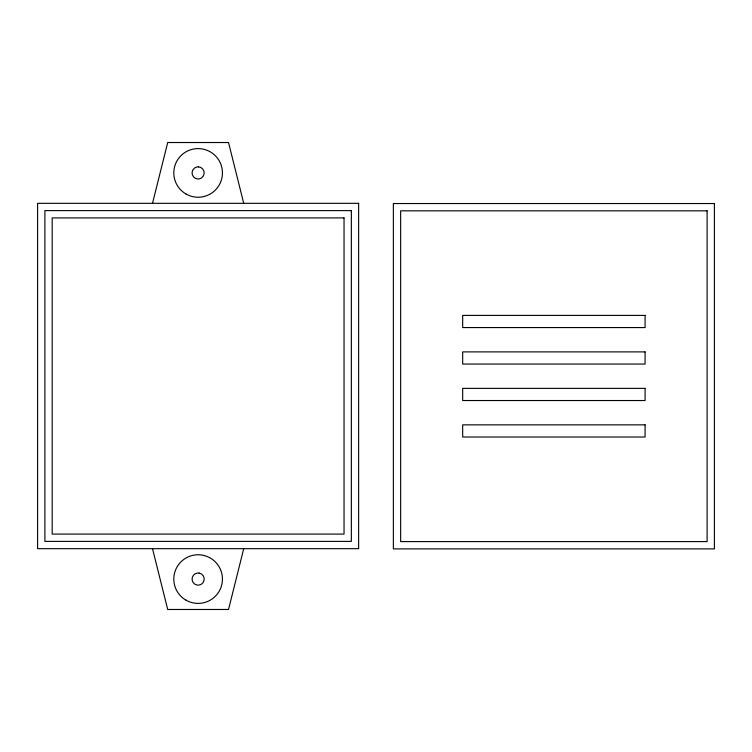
<?xml version="1.0" encoding="UTF-8"?>
<svg xmlns="http://www.w3.org/2000/svg" width="752" height="752" viewBox="0 0 752 752"><rect width="100%" height="100%" fill="white"/><g stroke="black" fill="none" stroke-linecap="round" stroke-linejoin="round"><path stroke-width="1.13" d="M152.515 203.322L167.715 142.523L228.523 142.523L243.723 203.322M243.723 548.678L228.523 609.477L167.715 609.477L152.515 548.678M198.415 166.85L196.827 166.982A6.082 6.082 0 0 0 197.823 178.995L199.402 178.863A6.082 6.082 0 0 0 198.415 166.85M358.638 203.322L37.6 203.322L37.6 548.678L358.638 548.678L358.638 203.322M714.4 203.538L393.362 203.538L393.362 548.894L714.4 548.894L714.4 203.538M351.344 210.616L44.894 210.616L44.894 541.384L351.344 541.384L351.344 210.616M707.106 210.833L400.656 210.833L400.656 541.59L707.106 541.59L707.106 210.833M344.04 217.911L52.189 217.911L52.189 534.089L344.04 534.089L344.04 217.911M645.084 315.408L462.677 315.408L462.677 327.571L645.084 327.571L645.084 315.408M645.084 351.889L462.677 351.889L462.677 364.053L645.084 364.053L645.084 351.889M645.084 388.37L462.677 388.37L462.677 400.534L645.084 400.534L645.084 388.37M645.084 424.852L462.677 424.852L462.677 437.015L645.084 437.015L645.084 424.852M199.186 573.09L197.597 573.024A6.082 6.082 0 0 0 197.052 585.065L198.631 585.141A6.082 6.082 0 0 0 199.186 573.09M185.96 193.978A24.318 24.318 0 0 0 222.442 172.922A24.318 24.318 0 0 0 185.96 151.857A24.318 24.318 0 0 0 185.96 193.978M185.96 600.143A24.318 24.318 0 0 0 222.442 579.078A24.318 24.318 0 0 0 185.96 558.022A24.318 24.318 0 0 0 185.96 600.143"/></g></svg>
